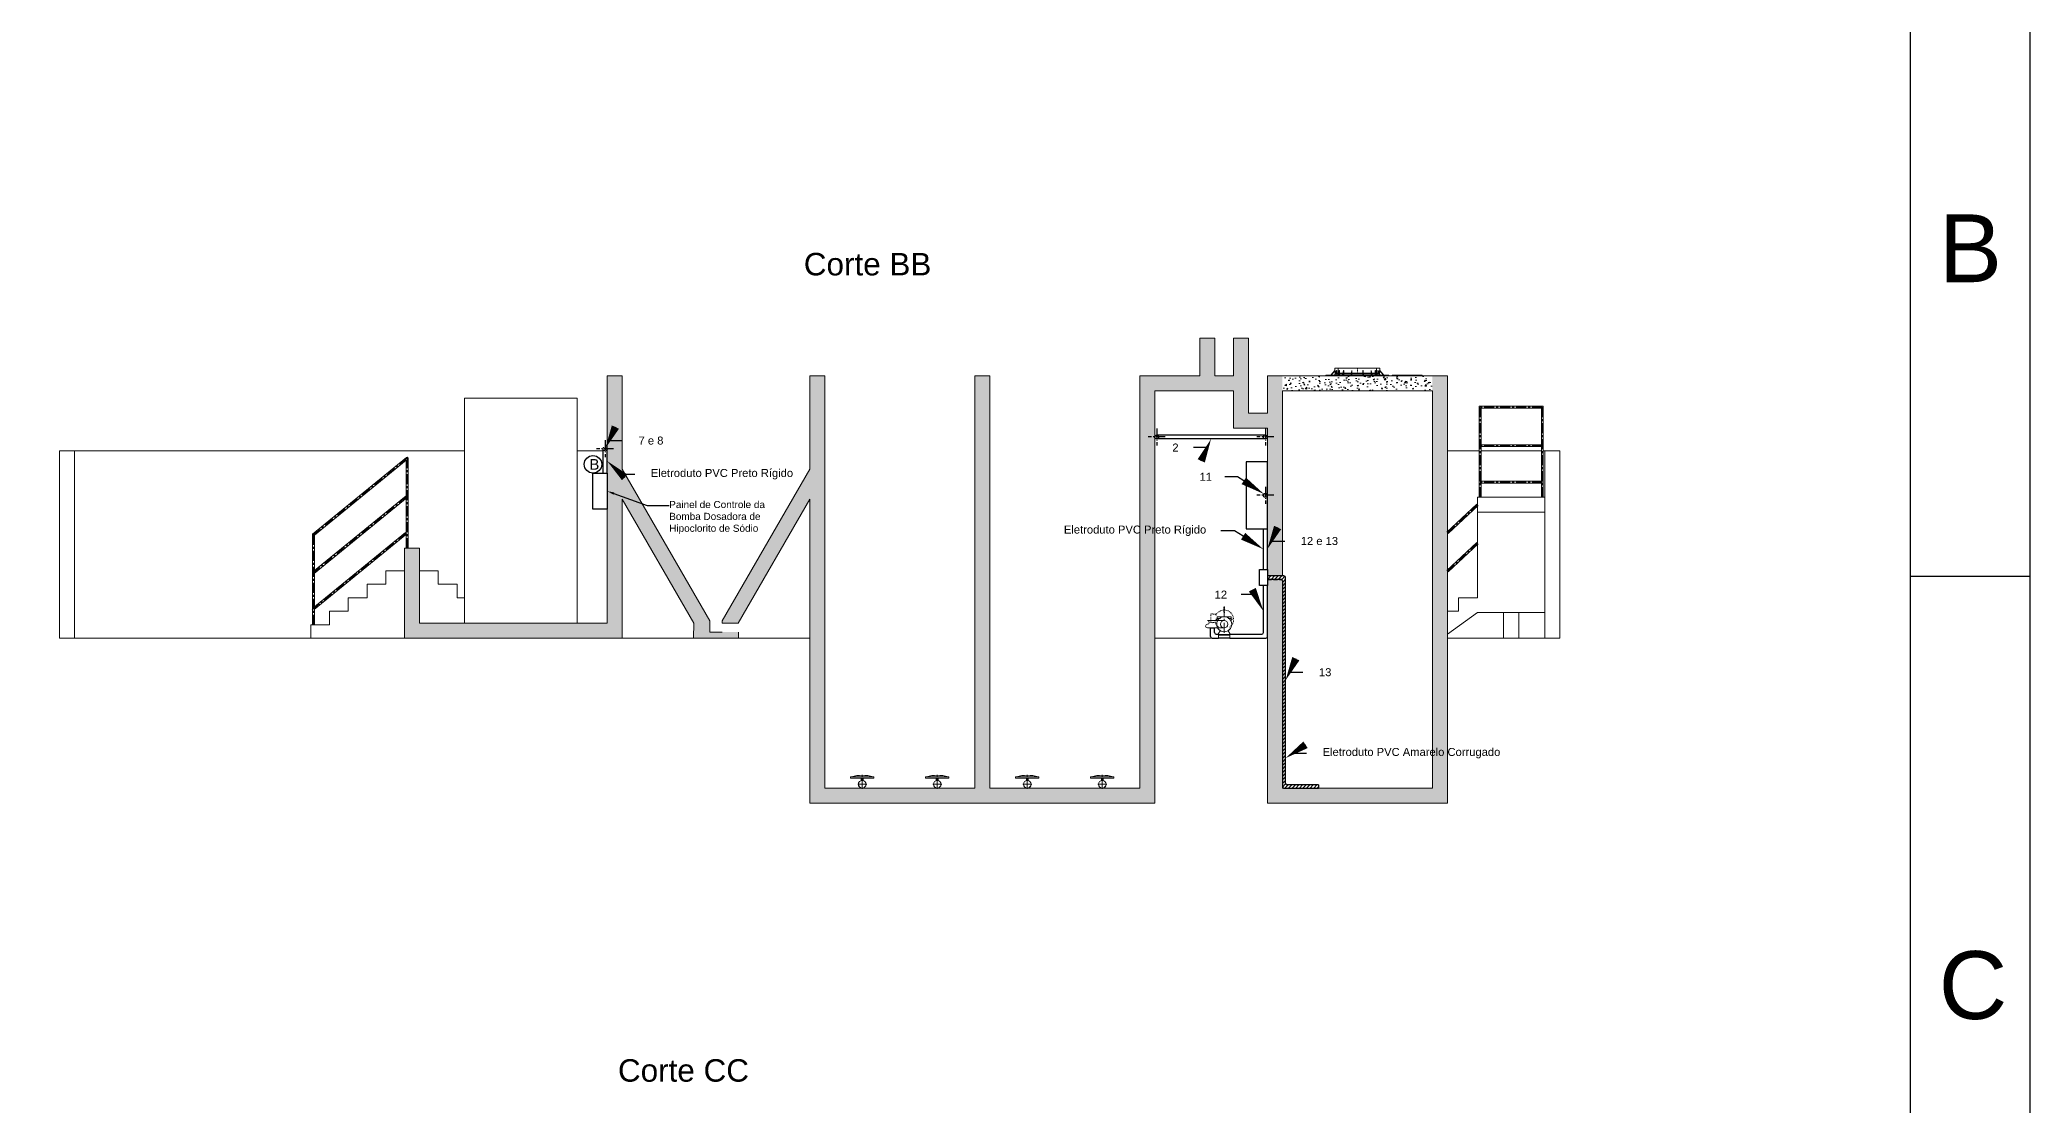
# Model space of a CAD drawing. Header units: millimetres. Extents: x 100 to 940, y 100 to 694.
# Drawn here: x 496.3 to 745, y 419.9 to 553.1 of the extents above; entities that cross this region are included whole.
import ezdxf
from ezdxf import colors
from ezdxf.entities.mleader import LeaderData, LeaderLine
from ezdxf.math import Vec2, Vec3

# ---------------------------------------------------------------- set-up
doc = ezdxf.new("R2010")
doc.units = ezdxf.units.MM
for name, pattern in [('AM_DIN_G_W050x2', [6.875, 4.75, -0.875, 0.375, -0.875]), ('CENTER', [2, 1.25, -0.25, 0.25, -0.25]), ('DASHED', [0.75, 0.5, -0.25]), ('HIDDEN2', [4.7625, 3.175, -1.5875]), ('SGC_DASHDOT', [1, 0.5, -0.25, 0, -0.25])]:
    doc.linetypes.add(name, pattern=pattern)
for name, color, linetype, lineweight in [('Alvenaria', 8, 'Continuous', 9), ('AM_9', 253, 'Continuous', 13), ('Aço 1020', 6, 'Continuous', 9), ('Centro', 1, 'CENTER', 5), ('contorno', 1, 'Continuous', 9), ('COTAS', 5, 'Continuous', 5), ('M-EQUIPAMENTOS', 1, 'Continuous', 9), ('PAREDE', 7, 'Continuous', 9), ('SGC-Conexoes (Desenho Unifilar)', 6, 'Continuous', 5), ('SGC-Conexoes (Linhas Externas)', 6, 'Continuous', 9), ('SGC-EIXOS', 9, 'SGC_DASHDOT', 9), ('SGC-Tubos (Desenho Bifilar)', 6, 'Continuous', 9)]:
    doc.layers.add(name, color=color, linetype=linetype, lineweight=lineweight)
doc.styles.add('Notes', font='arial.ttf', dxfattribs={"height": 3})
doc.styles.get("Standard").update_dxf_attribs({"font": 'arial.ttf'})
pattern_1 = [(50, (2213.8109, 583.3335), (1.6810786, -0.1470753), [0.1757812, -1.9335938]), (355, (2213.8109, 583.3335), (-0.3251984, 1.7629503), [0.140625, -1.546875]), (100.45144, (2213.951, 583.3212), (1.3558801, 1.615875), [0.149391, -1.6433018]), (46.1842, (2213.811, 583.8022), (2.5013469, -0.3879358), [0.263672, -2.9003906]), (96.63564, (2214.0193, 583.77), (2.190614, 2.2830905), [0.2240867, -2.464954]), (351.18416, (2213.811, 583.8022), (2.190614, 2.2830905), [0.2109375, -2.3203125]), (21, (2214.0453, 583.685), (1.3990009, -0.943638), [0.1757812, -1.9335938]), (326, (2214.0453, 583.685), (0.5702703, 1.6995704), [0.140625, -1.546875]), (71.45144, (2214.1619, 583.6064), (1.9692712, 0.7559324), [0.149391, -1.6433018]), (37.5, (2213.8109, 583.33346), (0.02849966, 0.78021997), [0, -1.528125, 0, -1.5703125, 0, -1.5527344]), (7.5, (2213.8109, 583.3335), (0.61656923, 0.92440245), [0, -0.8953125, 0, -1.49296875, 0, -0.59179687]), (327.5, (2213.28824, 583.33346), (1.25114633, -0.05286298), [0, -0.5859375, 0, -1.828125, 0, -2.42578125]), (317.5, (2213.0539, 583.3335), (1.3668426, 0.23462105), [0, -0.76171875, 0, -1.2140625, 0, -1.72265625])]

# ---------------------------------------------------------------- blocks, each defined once
blk = doc.blocks.new('chassi lateral')
at = {"layer": 'Centro'}
for p, q in [((-2164, 7544), (-2164, 7532)), ((-2158, 7589), (-2158, 7575)), ((-2058, 7589), (-2058, 7575)), ((-2052, 7544), (-2052, 7532))]:
    blk.add_line(p, q, dxfattribs=at)
at = {"layer": 'contorno'}
for p, q in [((-2184, 7586), (-2031, 7586)), ((-2184, 7535), (-2184, 7586)), ((-2184, 7573), (-2031, 7573)), ((-2184, 7541), (-2031, 7541)), ((-2184, 7535), (-2031, 7535)), ((-2168, 7578), (-2047, 7578)), ((-2031, 7535), (-2031, 7586))]:
    blk.add_line(p, q, dxfattribs=at)
for centre, start, end in [((-2168, 7572), 90, 167.6822), ((-2047, 7572), 12.3178, 90)]:
    blk.add_arc(centre, 6, start, end, dxfattribs=at)
blk = doc.blocks.new('M12 x 25')
at = {"layer": 'Centro'}
blk.add_line((-2058, 7582), (-2058, 7572), dxfattribs=at)
at = {"layer": 'contorno'}
for p, q in [((-2064, 7578), (-2064, 7576)), ((-2062, 7575), (-2064, 7576)), ((-2064, 7576), (-2052, 7576)), ((-2062, 7578), (-2062, 7575)), ((-2062, 7575), (-2053, 7575)), ((-2053, 7578), (-2053, 7575)), ((-2052, 7576), (-2053, 7575)), ((-2052, 7578), (-2052, 7576))]:
    blk.add_line(p, q, dxfattribs=at)
blk = doc.blocks.new('redutor lateral carc. 112')
at = {"layer": 'AM_9', "linetype": 'HIDDEN2', "ltscale": 3}
for p, q in [((-1418, 9177), (-1437, 9177)), ((-1437, 9171), (-1418, 9171)), ((-1331, 9283), (-1331, 9264)), ((-1325, 9264), (-1325, 9283)), ((-1219, 9177), (-1237, 9177)), ((-1237, 9171), (-1219, 9171))]:
    blk.add_line(p, q, dxfattribs=at)
for centre, radius, start, end in [((-1328, 9174), 125, 304.7659, 152.8264), ((-1328, 9174), 125, 194.5207, 235.2341), ((-1437, 9180), 3, 180, 270), ((-1437, 9168), 3, 90, 180), ((-1334, 9283), 3, 0, 90), ((-1322, 9283), 3, 90, 180), ((-1219, 9180), 3, 270, 0), ((-1219, 9168), 3, 0, 90)]:
    blk.add_arc(centre, radius, start, end, dxfattribs=at)
blk = doc.blocks.new('112MFFSEM-PEE1-1')
at = {"layer": 'AM_9', "linetype": 'HIDDEN2', "ltscale": 3}
for p, q in [((-180, -38), (-180, 70)), ((-157, 75), (-177, 74)), ((-155, 72), (-157, 75)), ((-117, 72), (-155, 72)), ((-112, 67), (-112, 56)), ((-112, 60), (-110, 60)), ((-5, 163), (-6, 125)), ((5, 163), (6, 125)), ((-157, -42), (-177, -41)), ((-155, -40), (-157, -42)), ((-118, -40), (-155, -40))]:
    blk.add_line(p, q, dxfattribs=at)
blk.add_arc((0, 163), 5, 1.5482, 178.4518, dxfattribs=at)
for centre, major_axis, start_param, end_param in [((-177, 70), (-3.42, 0), -1.521479, 0), ((-117, 67), (-5.7, 0), 3.141593, 4.712389), ((-177, -38), (3.42, 0), 3.141593, 4.663072)]:
    blk.add_ellipse(centre, major_axis=major_axis, ratio=0.99585, start_param=start_param, end_param=end_param, dxfattribs=at)
blk = doc.blocks.new('CARCAÇA DE ENTRADA L')
at = {"layer": 'contorno'}
for p, q in [((-1975, 8864), (-1785, 8864)), ((-1975, 8845), (-1975, 8864)), ((-1934, 8842), (-1972, 8842)), ((-1788, 8842), (-1825, 8842)), ((-1785, 8864), (-1785, 8845))]:
    blk.add_line(p, q, dxfattribs=at)
for centre, start, end in [((-1972, 8845), 180, 270), ((-1788, 8845), 270, 0)]:
    blk.add_arc(centre, 3, start, end, dxfattribs=at)
blk = doc.blocks.new('BB-2-LC01-N0-D0-S0', base_point=(-106625, -46704))
at = {"layer": 'SGC-Conexoes (Linhas Externas)'}
for p, q in [((-107045, -46798), (-106205, -46798)), ((-107045, -46804), (-107045, -46798)), ((-107045, -46804), (-106205, -46804)), ((-106979, -46798), (-106926, -46735)), ((-106975, -46798), (-106921, -46735)), ((-106930, -46798), (-106904, -46735)), ((-106926, -46735), (-106921, -46735)), ((-106925, -46704), (-106325, -46704)), ((-106925, -46704), (-106925, -46735)), ((-106925, -46798), (-106900, -46735)), ((-106921, -46795), (-106921, -46735)), ((-106330, -46771), (-106920, -46771)), ((-106920, -46771), (-106920, -46779)), ((-106920, -46779), (-106330, -46779)), ((-106904, -46735), (-106900, -46735)), ((-106900, -46798), (-106900, -46735)), ((-106884, -46798), (-106869, -46735)), ((-106882, -46704), (-106369, -46704)), ((-106882, -46704), (-106882, -46771)), ((-106879, -46798), (-106865, -46735)), ((-106869, -46735), (-106865, -46735)), ((-106865, -46798), (-106865, -46735)), ((-106822, -46798), (-106812, -46735)), ((-106817, -46798), (-106807, -46735)), ((-106812, -46735), (-106807, -46735)), ((-106807, -46798), (-106807, -46735)), ((-106787, -46771), (-106787, -46779)), ((-106764, -46771), (-106764, -46779)), ((-106708, -46798), (-106701, -46735)), ((-106703, -46798), (-106697, -46735)), ((-106701, -46735), (-106697, -46735)), ((-106697, -46798), (-106697, -46735)), ((-106547, -46798), (-106554, -46735)), ((-106549, -46735), (-106554, -46735)), ((-106554, -46798), (-106554, -46735)), ((-106543, -46798), (-106549, -46735)), ((-106487, -46771), (-106487, -46779)), ((-106464, -46771), (-106464, -46779)), ((-106439, -46735), (-106443, -46735)), ((-106433, -46798), (-106443, -46735)), ((-106443, -46798), (-106443, -46735)), ((-106429, -46798), (-106439, -46735)), ((-106382, -46735), (-106386, -46735)), ((-106371, -46798), (-106386, -46735)), ((-106386, -46798), (-106386, -46735)), ((-106367, -46798), (-106382, -46735)), ((-106369, -46704), (-106369, -46771)), ((-106325, -46798), (-106351, -46735)), ((-106347, -46735), (-106351, -46735)), ((-106351, -46798), (-106351, -46735)), ((-106321, -46798), (-106347, -46735)), ((-106330, -46771), (-106330, -46779)), ((-106276, -46798), (-106329, -46735)), ((-106325, -46735), (-106329, -46735)), ((-106329, -46795), (-106329, -46735)), ((-106325, -46704), (-106325, -46735)), ((-106271, -46798), (-106325, -46735)), ((-106205, -46804), (-106205, -46798)), ((-106205, -46804), (-106205, -46798))]:
    blk.add_line(p, q, dxfattribs=at)
at = {"layer": 'SGC-EIXOS'}
blk.add_line((-106625, -46704), (-106625, -46804), dxfattribs=at)

msp = doc.modelspace()

# ---------------------------------------------------------------- hatches: boundary and pattern name
h = msp.add_hatch()
h.set_pattern_fill('ANSI31', color=2, scale=0.1)
h.set_pattern_definition([(45, (289.50164, 120.9532), (-0.2245064, 0.2245064), [])])
h.paths.add_polyline_path([(651.949, 485.87, 0.4142136), (651.749, 486.07), (649.674, 486.07), (649.674, 485.67), (651.349, 485.67, -0.4142136), (651.549, 485.47), (651.549, 459.731, 0.4142136), (651.749, 459.531), (656.062, 459.531), (656.062, 459.931), (652.149, 459.931, -0.4142136), (651.949, 460.131)])
at = {"layer": 'Alvenaria'}
h = msp.add_hatch(dxfattribs=at)
h.set_pattern_fill('AR-CONC', color=256, scale=0.234375)
h.set_pattern_definition(pattern_1)
h.paths.add_polyline_path([(649.674, 486.12), (651.549, 486.12), (651.549, 511.093), (649.674, 511.093), (649.674, 506.406), (647.33, 506.406), (647.33, 515.781), (645.455, 515.781), (645.455, 511.093), (643.111, 511.093), (643.111, 515.781), (641.236, 515.781), (641.236, 511.093), (633.736, 511.093), (633.736, 459.531), (614.986, 459.531), (614.986, 511.093), (613.111, 511.093), (613.111, 459.531), (594.361, 459.531), (594.361, 511.093), (592.486, 511.093), (592.486, 499.418), (581.541, 480.46), (581.541, 480.15), (583.527, 480.15), (592.486, 495.668), (592.486, 457.656), (635.611, 457.656), (635.611, 509.218), (645.455, 509.218), (645.455, 504.531), (649.674, 504.531)])
h.paths.add_polyline_path([(651.549, 485.62), (649.674, 485.62), (649.674, 457.656), (672.174, 457.656), (672.174, 511.093), (670.299, 511.093), (670.299, 459.531), (651.549, 459.531)])
h = msp.add_hatch(dxfattribs=at)
h.set_pattern_fill('AR-CONC', color=256, scale=0.234375)
h.set_pattern_definition(pattern_1)
h.paths.add_polyline_path([(543.736, 489.531), (541.861, 489.531), (541.861, 478.281), (569.049, 478.281), (569.049, 495.668), (578.008, 480.15), (577.952, 478.281), (583.582, 478.281), (583.582, 479.044), (582.427, 479.044), (581.541, 479.044), (579.994, 479.044), (579.994, 480.46), (569.049, 499.418), (569.049, 511.093), (567.174, 511.093), (567.174, 480.156), (543.736, 480.156)])
h = msp.add_hatch(dxfattribs=at)
h.set_pattern_fill('AR-CONC', color=256, scale=0.009375)
h.set_pattern_definition([(50, (-889.693, -1705.818), (1.7079813, -0.1494289), [0.1785937, -1.9645313]), (355, (-889.693, -1705.818), (-0.3304071, 1.7911579), [0.142875, -1.5716305]), (100.451445, (-889.5506, -1705.8304), (1.3775742, 1.6417289), [0.1517813, -1.669596]), (46.1842, (-889.693, -1705.3417), (2.541366, -0.3941468), [0.2678906, -2.9467969]), (96.63556, (-889.4812, -1705.3746), (2.2256638, 2.31962), [0.227672, -2.5043963]), (351.18415, (-889.693, -1705.3417), (2.2256638, 2.31962), [0.2143122, -2.357435]), (21, (-889.4548, -1705.4608), (1.4213849, -0.9587362), [0.1785937, -1.9645313]), (326, (-889.4548, -1705.4608), (0.579394, 1.7267622), [0.142875, -1.571625]), (71.451445, (-889.3364, -1705.5407), (2.0007789, 0.768026), [0.1517813, -1.6695932]), (37.5, (-889.69295, -1705.81796), (0.02895566, 0.79270349), [0, -1.552575, 0, -1.5954375, 0, -1.57757813]), (7.5, (-889.69295, -1705.818), (0.62643434, 0.9391929), [0, -0.9096375, 0, -1.51685625, 0, -0.60126563]), (327.5, (-890.22397, -1705.81796), (1.27116183, -0.05370697), [0, -0.5953125, 0, -1.857375, 0, -2.46459375]), (317.5, (-890.4621, -1705.818), (1.38871108, 0.23837335), [0, -0.77390625, 0, -1.2334875, 0, -1.75021875])])
h.paths.add_polyline_path([(670.299, 511.093), (651.549, 511.093), (651.549, 509.218), (670.299, 509.218)])

# ---------------------------------------------------------------- linework, layer by layer
for p, q in [((745, 115), (745, 679)), ((745, 486), (730, 486))]:
    msp.add_line(p, q)
at = {"color": 2, "linetype": 'AM_DIN_G_W050x2', "ltscale": 0.25}
for p, q in [((566.924, 503.031), (566.924, 500.905)), ((636.925, 503.441), (634.798, 503.441)), ((635.861, 504.505), (635.861, 502.378)), ((650.487, 503.441), (648.36, 503.441)), ((649.424, 504.505), (649.424, 502.378)), ((567.987, 501.969), (565.86, 501.969)), ((650.487, 496.145), (648.36, 496.145)), ((649.424, 497.208), (649.424, 495.082))]:
    msp.add_line(p, q, dxfattribs=at)
at = {"color": 2}
for p, q in [((635.861, 503.691), (649.424, 503.691)), ((649.424, 503.191), (635.861, 503.191)), ((566.672, 498.932), (566.672, 501.938)), ((567.172, 498.932), (567.172, 501.938)), ((649.174, 486.87), (649.174, 491.952)), ((649.674, 486.87), (649.674, 491.952)), ((649.674, 486.07), (649.674, 485.67)), ((651.749, 486.07), (649.674, 486.07)), ((649.674, 485.67), (651.349, 485.67)), ((651.549, 485.47), (651.549, 459.731)), ((651.949, 460.131), (651.949, 485.87)), ((649.174, 478.981), (649.174, 484.87)), ((649.674, 478.481), (649.674, 484.87)), ((642.585, 478.481), (642.585, 479.563)), ((642.585, 479.563), (643.085, 479.563)), ((642.785, 478.281), (643.569, 478.281)), ((643.085, 478.981), (643.085, 479.563)), ((643.285, 478.781), (643.58, 478.781)), ((644.986, 478.781), (648.974, 478.781)), ((644.997, 478.281), (649.474, 478.281)), ((651.749, 459.531), (656.062, 459.531)), ((656.062, 459.931), (652.149, 459.931)), ((656.062, 459.931), (656.062, 459.531))]:
    msp.add_line(p, q, dxfattribs=at)
at = {"color": 2, "linetype": 'DASHED'}
for p, q in [((649.674, 486.12), (651.549, 486.12)), ((649.674, 485.62), (651.481, 485.62))]:
    msp.add_line(p, q, dxfattribs=at)
msp.add_lwpolyline([(165, 664), (730, 664), (730, 130), (165, 130)], close=True)
at = {"color": 2}
for points in [[(649.674, 500.338), (647.031, 500.338), (647.031, 491.952), (649.674, 491.952)], [(567.174, 494.403), (565.401, 494.403), (565.401, 498.932), (567.174, 498.932)], [(648.674, 486.87), (649.674, 486.87), (649.674, 484.87), (648.674, 484.87)]]:
    msp.add_lwpolyline(points, close=True, dxfattribs=at)
for centre, radius in [((635.861, 503.441), 0.25), ((649.424, 503.441), 0.25), ((565.401, 500.027), 1.095), ((649.424, 496.145), 0.25)]:
    msp.add_circle(centre, radius, dxfattribs=at)
at = {"color": 2, "linetype": 'DASHED', "ltscale": 0.25}
msp.add_circle((566.924, 501.968), 0.25, dxfattribs=at)
at = {"color": 2}
for centre, start, end in [((651.349, 485.47), 0, 90), ((651.749, 485.87), 0, 90), ((642.785, 478.481), 180, 270), ((643.285, 478.981), 180, 270), ((648.974, 478.981), 270, 0), ((649.474, 478.481), 270, 0), ((651.749, 459.731), 180, 270), ((652.149, 460.131), 180, 270)]:
    msp.add_arc(centre, 0.2, start, end, dxfattribs=at)
at = {"layer": 'Aço 1020'}
msp.add_lwpolyline([(665.257, 511.149), (669.007, 511.149), (669.007, 511.093), (665.257, 511.093)], close=True, dxfattribs=at)
at = {"layer": 'Centro'}
for p, q in [((676.26, 495.906), (676.26, 507.156)), ((684.033, 507.156), (676.26, 507.156)), ((684.033, 495.906), (684.033, 507.156)), ((542.189, 500.781), (530.471, 491.218)), ((542.189, 489.531), (542.189, 500.781)), ((684.033, 502.346), (676.26, 502.346)), ((684.033, 497.781), (676.26, 497.781)), ((542.119, 495.976), (530.401, 486.414)), ((672.174, 491.468), (675.924, 494.963)), ((675.932, 495.906), (676.26, 495.906)), ((676.588, 495.906), (676.26, 495.906)), ((683.705, 495.906), (684.033, 495.906)), ((684.361, 495.906), (684.033, 495.906)), ((542.053, 491.407), (530.334, 481.844)), ((530.471, 479.968), (530.471, 491.218)), ((672.174, 486.601), (675.924, 490.154)), ((541.861, 489.531), (542.189, 489.531)), ((542.517, 489.531), (542.189, 489.531)), ((530.471, 479.968), (530.471, 486.409)), ((530.471, 479.968), (530.471, 481.843)), ((644.283, 482.219), (644.283, 478.718)), ((530.142, 479.968), (530.471, 479.968)), ((530.799, 479.968), (530.471, 479.968)), ((599.049, 459.451), (599.049, 461.326)), ((608.424, 459.451), (608.424, 461.326)), ((619.674, 459.451), (619.674, 461.326)), ((629.049, 459.451), (629.049, 461.326)), ((598.486, 460.013), (599.611, 460.013)), ((607.861, 460.013), (608.986, 460.013)), ((619.111, 460.013), (620.236, 460.013)), ((628.486, 460.013), (629.611, 460.013))]:
    msp.add_line(p, q, dxfattribs=at)
at = {"layer": 'contorno'}
for p, q in [((643.58, 478.757), (643.58, 478.851)), ((644.986, 478.757), (643.58, 478.757)), ((643.582, 478.86), (643.781, 479.204)), ((644.984, 478.86), (644.785, 479.204)), ((644.986, 478.851), (644.986, 478.757))]:
    msp.add_line(p, q, dxfattribs=at)
for centre, radius, start, end in [((643.599, 478.851), 0.0187, 150, 180), ((643.716, 479.241), 0.075, 330, 54.02605), ((644.85, 479.241), 0.075, 125.97395, 210), ((644.967, 478.851), 0.0187, 0, 30)]:
    msp.add_arc(centre, radius, start, end, dxfattribs=at)
at = {"layer": 'M-EQUIPAMENTOS'}
for p, q in [((563.424, 508.281), (549.361, 508.281)), ((549.361, 508.281), (549.361, 480.156)), ((563.424, 508.281), (563.424, 480.156))]:
    msp.add_line(p, q, dxfattribs=at)
at = {"layer": 'PAREDE'}
for p, q in [((643.111, 515.781), (641.236, 515.781)), ((641.236, 515.781), (641.236, 511.093)), ((643.111, 515.781), (643.111, 511.093)), ((647.33, 515.781), (645.455, 515.781)), ((645.455, 515.781), (645.455, 511.093)), ((647.33, 515.781), (647.33, 506.406)), ((567.174, 480.156), (567.174, 511.093)), ((567.174, 511.093), (569.049, 511.093)), ((569.049, 499.418), (569.049, 511.093)), ((592.486, 499.418), (592.486, 511.093)), ((592.486, 511.093), (592.486, 501.718)), ((592.486, 511.093), (594.361, 511.093)), ((594.361, 459.531), (594.361, 511.093)), ((613.111, 459.531), (613.111, 511.093)), ((613.111, 511.093), (614.986, 511.093)), ((614.986, 459.531), (614.986, 511.093)), ((633.736, 459.531), (633.736, 511.093)), ((633.736, 511.093), (641.236, 511.093)), ((643.111, 511.093), (645.455, 511.093)), ((647.33, 506.406), (647.33, 511.093)), ((649.674, 511.093), (649.674, 506.406)), ((649.674, 511.093), (651.549, 511.093)), ((651.549, 511.093), (670.299, 511.093)), ((670.299, 511.093), (672.174, 511.093)), ((672.174, 457.656), (672.174, 511.093)), ((635.611, 457.656), (635.611, 509.218)), ((635.611, 509.218), (645.455, 509.218)), ((645.455, 504.531), (645.455, 509.218)), ((649.674, 509.218), (649.674, 506.406)), ((651.549, 509.218), (670.299, 509.218)), ((651.549, 486.07), (651.549, 509.218)), ((670.299, 459.531), (670.299, 509.218)), ((647.33, 506.406), (649.674, 506.406)), ((649.674, 504.531), (645.455, 504.531)), ((649.674, 504.531), (649.674, 457.656)), ((498.736, 501.718), (498.736, 478.281)), ((500.611, 501.718), (498.736, 501.718)), ((500.611, 501.718), (500.611, 478.281)), ((500.611, 478.281), (500.611, 501.718)), ((500.611, 501.718), (549.361, 501.718)), ((563.424, 501.718), (566.672, 501.718)), ((676.143, 501.718), (672.174, 501.718)), ((683.916, 501.718), (676.377, 501.718)), ((684.361, 501.718), (684.15, 501.718)), ((684.361, 501.718), (684.361, 478.281)), ((686.236, 501.718), (684.361, 501.718)), ((686.236, 501.718), (686.236, 478.281)), ((686.236, 478.281), (686.236, 501.718)), ((579.994, 480.46), (569.049, 499.418)), ((581.541, 480.46), (592.486, 499.418)), ((569.049, 478.281), (569.049, 495.668)), ((578.008, 480.15), (569.049, 495.668)), ((583.527, 480.15), (592.486, 495.668)), ((592.486, 457.656), (592.486, 495.668)), ((684.361, 495.906), (675.924, 495.906)), ((675.924, 495.906), (675.924, 494.031)), ((675.924, 494.031), (684.361, 494.031)), ((675.924, 494.031), (675.924, 483.343)), ((543.736, 489.531), (541.861, 489.531)), ((541.861, 489.531), (541.861, 478.281)), ((543.736, 480.156), (543.736, 489.531)), ((539.517, 485.031), (537.174, 485.031)), ((537.174, 485.031), (537.174, 483.343)), ((541.861, 486.718), (539.517, 486.718)), ((539.517, 486.718), (539.517, 485.031)), ((543.736, 486.718), (546.08, 486.718)), ((546.08, 486.718), (546.08, 485.031)), ((546.08, 485.031), (548.424, 485.031)), ((548.424, 485.031), (548.424, 483.343)), ((651.549, 459.531), (651.549, 485.47)), ((537.174, 483.343), (534.83, 483.343)), ((534.83, 483.343), (534.83, 481.656)), ((548.424, 483.343), (549.361, 483.343)), ((673.58, 481.656), (673.58, 483.343)), ((673.58, 483.343), (675.924, 483.343)), ((534.83, 481.656), (532.486, 481.656)), ((532.486, 481.656), (532.486, 479.968)), ((567.174, 480.156), (543.736, 480.156)), ((578.008, 480.15), (577.953, 478.292)), ((579.994, 479.044), (579.994, 480.46)), ((581.541, 480.46), (581.541, 480.15)), ((583.527, 480.15), (581.541, 480.15)), ((672.174, 481.656), (673.58, 481.656)), ((672.174, 478.781), (675.924, 481.481)), ((675.924, 481.481), (684.361, 481.481)), ((679.205, 481.481), (679.205, 478.281)), ((681.08, 481.481), (681.08, 478.281)), ((592.486, 478.281), (498.736, 478.281)), ((532.486, 479.968), (530.142, 479.968)), ((530.142, 479.968), (530.142, 478.281)), ((581.541, 479.044), (579.994, 479.044)), ((583.582, 479.044), (583.582, 478.292)), ((649.674, 478.281), (635.611, 478.281)), ((670.299, 478.281), (670.299, 459.531)), ((672.174, 478.281), (686.236, 478.281)), ((672.174, 478.281), (672.174, 478.281)), ((597.596, 460.763), (597.596, 460.951)), ((597.596, 460.951), (597.689, 460.951)), ((597.596, 460.763), (600.502, 460.763)), ((600.408, 460.951), (597.689, 460.951)), ((599.164, 460.763), (598.933, 460.763)), ((598.933, 460.763), (598.933, 460.482)), ((599.164, 460.482), (599.164, 460.763)), ((600.502, 460.951), (600.408, 460.951)), ((600.502, 460.763), (600.502, 460.951)), ((606.971, 460.763), (606.971, 460.951)), ((606.971, 460.951), (607.064, 460.951)), ((606.971, 460.763), (609.877, 460.763)), ((609.783, 460.951), (607.064, 460.951)), ((608.539, 460.763), (608.308, 460.763)), ((608.308, 460.763), (608.308, 460.482)), ((608.539, 460.482), (608.539, 460.763)), ((609.877, 460.951), (609.783, 460.951)), ((609.877, 460.763), (609.877, 460.951)), ((618.221, 460.763), (618.221, 460.951)), ((618.221, 460.951), (618.314, 460.951)), ((618.221, 460.763), (621.127, 460.763)), ((621.033, 460.951), (618.314, 460.951)), ((619.789, 460.763), (619.558, 460.763)), ((619.558, 460.763), (619.558, 460.482)), ((619.789, 460.482), (619.789, 460.763)), ((621.127, 460.951), (621.033, 460.951)), ((621.127, 460.763), (621.127, 460.951)), ((627.596, 460.763), (627.596, 460.951)), ((627.596, 460.951), (627.689, 460.951)), ((627.596, 460.763), (630.502, 460.763)), ((630.408, 460.951), (627.689, 460.951)), ((629.164, 460.763), (628.933, 460.763)), ((628.933, 460.763), (628.933, 460.482)), ((629.164, 460.482), (629.164, 460.763)), ((630.502, 460.951), (630.408, 460.951)), ((630.502, 460.763), (630.502, 460.951)), ((592.486, 457.656), (635.611, 457.656)), ((613.111, 459.531), (594.361, 459.531)), ((633.736, 459.531), (614.986, 459.531)), ((672.174, 457.656), (649.674, 457.656)), ((670.299, 459.531), (651.549, 459.531))]:
    msp.add_line(p, q, dxfattribs=at)
for centre, radius in [((599.049, 460.013), 0.483), ((599.049, 460.013), 0.469), ((608.424, 460.013), 0.483), ((608.424, 460.013), 0.469), ((619.674, 460.013), 0.483), ((619.674, 460.013), 0.469), ((629.049, 460.013), 0.483), ((629.049, 460.013), 0.469)]:
    msp.add_circle(centre, radius, dxfattribs=at)
for centre, radius, start, end in [((642.187, 480.252), 0.23, 270, 90), ((642.187, 479.793), 0.23, 90, 270), ((599.049, 456.072), 5.065, 74.43161, 105.56839), ((608.424, 456.072), 5.065, 74.43161, 105.56839), ((619.674, 456.072), 5.065, 74.43161, 105.56839), ((629.049, 456.072), 5.065, 74.43161, 105.56839)]:
    msp.add_arc(centre, radius, start, end, dxfattribs=at)
at = {"layer": 'SGC-Conexoes (Desenho Unifilar)'}
for p, q in [((676.143, 495.906), (676.143, 507.273)), ((676.143, 507.273), (684.15, 507.273)), ((676.377, 495.906), (676.377, 507.038)), ((676.377, 507.038), (683.916, 507.038)), ((683.916, 507.038), (683.916, 495.906)), ((684.15, 507.273), (684.15, 495.906)), ((676.26, 502.463), (684.033, 502.463)), ((530.353, 491.274), (542.115, 500.871)), ((530.588, 491.163), (542.072, 500.534)), ((542.072, 500.534), (542.072, 489.531)), ((542.307, 500.781), (542.307, 489.531)), ((676.26, 502.229), (684.033, 502.229)), ((676.26, 497.898), (684.033, 497.898)), ((676.26, 497.663), (684.033, 497.663)), ((542.045, 496.067), (530.396, 486.562)), ((542.193, 495.886), (530.545, 486.38)), ((672.094, 491.554), (675.844, 495.054)), ((672.254, 491.382), (676.004, 494.882)), ((530.353, 479.968), (530.353, 491.274)), ((541.979, 491.497), (530.396, 482.046)), ((542.127, 491.316), (530.545, 481.865)), ((530.588, 479.968), (530.588, 491.163)), ((672.091, 486.742), (675.841, 490.242)), ((672.251, 486.571), (676.001, 490.071))]:
    msp.add_line(p, q, dxfattribs=at)
msp.add_arc((542.189, 500.781), 0.117, 0, 129.21445, dxfattribs=at)
at = {"layer": 'SGC-Tubos (Desenho Bifilar)'}
for p, q in [((642.187, 480.482), (644.283, 480.482)), ((642.187, 479.563), (644.283, 479.563))]:
    msp.add_line(p, q, dxfattribs=at)
for radius in [0.938, 0.459]:
    msp.add_circle((644.283, 480.023), radius, dxfattribs=at)

# ---------------------------------------------------------------- block references
at = {"layer": 'contorno', "yscale": 0.009375000000000001, "zscale": 0.009375000000000001}
for name, p, xscale in [('112MFFSEM-PEE1-1', (644.283, 480.613), 0.009375000000000001), ('redutor lateral carc. 112', (656.732, 394.611), 0.009375000000000001), ('CARCAÇA DE ENTRADA L', (661.905, 397.859), 0.009375000000000001), ('chassi lateral', (664.041, 407.639), 0.009375000000000001), ('M12 x 25', (624.525, 407.639), -0.009375000000000001), ('M12 x 25', (664.041, 407.639), 0.009375000000000001)]:
    msp.add_blockref(name, p, dxfattribs=dict(at, xscale=xscale))
at = {"layer": 'SGC-Conexoes (Linhas Externas)', "xscale": 0.009375000000000001, "yscale": 0.009375000000000001, "zscale": 0.009375000000000001}
msp.add_blockref('BB-2-LC01-N0-D0-S0', (660.924, 512.031), dxfattribs=at)

# ---------------------------------------------------------------- texts
at = {"style": 'Notes'}
for s, p in [('B', (733.571, 522.795)), ('C', (733.571, 430.658))]:
    msp.add_text(s, height=8.485, dxfattribs=at).set_placement(p)
at = {"layer": 'COTAS', "char_height": 2.8125, "attachment_point": 1}
for s, insert in [('Corte BB', (591.75, 526.459)), ('Corte CC', (568.527, 425.631))]:
    msp.add_mtext_dynamic_manual_height_columns(s, width=4099.92409, gutter_width=0.75, heights=[0], dxfattribs=dict(at, insert=insert))
at = {"layer": 'COTAS', "color": 2, "insert": (564.959, 500.679), "char_height": 1.336, "attachment_point": 1}
msp.add_mtext_dynamic_manual_height_columns('B', width=1385.51337, gutter_width=0.75, heights=[0], dxfattribs=at)

# ---------------------------------------------------------------- leaders
at = {"color": 2}
ml = msp.add_multileader_mtext('Standard', dxfattribs=at)
ml.set_content('7 e 8', color=2, style='Notes')
ml.set_leader_properties()
ml.build(insert=Vec2(0, 0))
ml.multileader.update_dxf_attribs({"dogleg_length": 7, "arrow_head_size": 3})
ctx = ml.context
ctx.base_point, ctx.char_height, ctx.arrow_head_size, ctx.plane_origin = Vec3(569.1, 502.984), 1, 3, Vec3(566.924, 504.055)
notes = []
notes.append((ctx, [(0, (1, 1, 0), (567.405, 502.984), (1, 0), 1.696, [(0, [(566.924, 501.969)], 0, [])])]))
ctx.mtext.insert, ctx.mtext.flow_direction = Vec3(571.1, 503.493), 5
ml = msp.add_multileader_mtext('Standard', dxfattribs=at)
ml.set_content('2', color=2, style='Notes')
ml.set_leader_properties()
ml.build(insert=Vec2(0, 0))
ml.multileader.update_dxf_attribs({"dogleg_length": 7, "arrow_head_size": 3})
ctx = ml.context
ctx.base_point, ctx.char_height, ctx.arrow_head_size, ctx.plane_origin = Vec3(635.803, 502.121), 1, 3, Vec3(642.642, 503.191)
notes.append((ctx, [(0, (1, 1, 0), (642.161, 502.121), (-1, 0), 1.696, [(0, [(642.642, 503.191)], 0, [])])]))
ctx.mtext.insert, ctx.mtext.flow_direction = Vec3(637.803, 502.621), 5
ml = msp.add_multileader_mtext('Standard', dxfattribs=at)
ml.set_content('Eletroduto PVC Preto Rígido', color=2, style='Notes')
ml.set_leader_properties()
ml.build(insert=Vec2(0, 0))
ml.multileader.update_dxf_attribs({"dogleg_length": 7, "arrow_head_size": 3})
ctx = ml.context
ctx.base_point, ctx.char_height, ctx.arrow_head_size, ctx.plane_origin = Vec3(570.633, 498.791), 1, 3, Vec3(564.047, 502.521)
notes.append((ctx, [(1, (1, 1, 0), (568.937, 498.791), (1, 0), 1.696, [(0, [(567.172, 500.435)], 0, [])])]))
ctx.mtext.insert, ctx.mtext.flow_direction = Vec3(572.633, 499.438), 5
ml = msp.add_multileader_mtext('Standard', dxfattribs=at)
ml.set_content('11', color=2, style='Notes')
ml.set_leader_properties()
ml.build(insert=Vec2(0, 0))
ml.multileader.update_dxf_attribs({"dogleg_length": 7, "arrow_head_size": 3})
ctx = ml.context
ctx.base_point, ctx.char_height, ctx.arrow_head_size, ctx.plane_origin = Vec3(639.201, 498.457), 1, 3, Vec3(649.24, 498.4)
notes.append((ctx, [(0, (1, 1, 0), (645.964, 498.457), (-1, 0), 1.617, [(0, [(649.24, 496.314)], 0, [])])]))
ctx.mtext.insert, ctx.mtext.flow_direction = Vec3(641.201, 498.957), 5
ml = msp.add_multileader_mtext('Standard', dxfattribs=at)
ml.set_content('Eletroduto PVC Preto Rígido', color=2, style='Notes')
ml.set_leader_properties()
ml.build(insert=Vec2(0, 0))
ml.multileader.update_dxf_attribs({"dogleg_length": 7, "arrow_head_size": 3})
ctx = ml.context
ctx.base_point, ctx.char_height, ctx.arrow_head_size, ctx.plane_origin = Vec3(622.252, 491.715), 1, 3, Vec3(646.049, 491.497)
notes.append((ctx, [(0, (1, 1, 0), (645.568, 491.715), (-1, 0), 1.696, [(0, [(649.174, 489.411)], 0, [])])]))
ctx.mtext.insert, ctx.mtext.flow_direction = Vec3(624.252, 492.362), 5
ml = msp.add_multileader_mtext('Standard', dxfattribs=at)
ml.set_content('12 e 13', color=2, style='Notes')
ml.set_leader_properties()
ml.build(insert=Vec2(0, 0))
ml.multileader.update_dxf_attribs({"dogleg_length": 7, "arrow_head_size": 3})
ctx = ml.context
ctx.base_point, ctx.char_height, ctx.arrow_head_size, ctx.plane_origin = Vec3(651.85, 490.426), 1, 3, Vec3(649.674, 491.497)
notes.append((ctx, [(0, (1, 1, 0), (650.155, 490.426), (1, 0), 1.696, [(0, [(649.674, 489.411)], 0, [])])]))
ctx.mtext.insert, ctx.mtext.flow_direction = Vec3(653.85, 490.935), 5
ml = msp.add_multileader_mtext('Standard', dxfattribs=at)
ml.set_content('12', color=2, style='Notes')
ml.set_leader_properties()
ml.build(insert=Vec2(0, 0))
ml.multileader.update_dxf_attribs({"dogleg_length": 7, "arrow_head_size": 3})
ctx = ml.context
ctx.base_point, ctx.char_height, ctx.arrow_head_size, ctx.plane_origin = Vec3(641.088, 483.731), 1, 3, Vec3(649.674, 483.761)
notes.append((ctx, [(1, (1, 1, 0), (648.112, 483.731), (-1, 0), 1.696, [(0, [(649.174, 481.675)], 0, [])])]))
ctx.mtext.insert, ctx.mtext.flow_direction = Vec3(643.088, 484.231), 5
ml = msp.add_multileader_mtext('Standard', dxfattribs=at)
ml.set_content('13', color=2, style='Notes')
ml.set_leader_properties()
ml.build(insert=Vec2(0, 0))
ml.multileader.update_dxf_attribs({"dogleg_length": 7, "arrow_head_size": 3})
ctx = ml.context
ctx.base_point, ctx.char_height, ctx.arrow_head_size, ctx.plane_origin = Vec3(654.125, 474.016), 1, 3, Vec3(651.949, 475.086)
notes.append((ctx, [(0, (1, 1, 0), (652.43, 474.016), (1, 0), 1.696, [(0, [(651.949, 473)], 0, [])])]))
ctx.mtext.insert, ctx.mtext.flow_direction = Vec3(656.125, 474.524), 5
ml = msp.add_multileader_mtext('Standard', dxfattribs=at)
ml.set_content('Eletroduto PVC Amarelo Corrugado', color=2, style='Notes')
ml.set_leader_properties()
ml.build(insert=Vec2(0, 0))
ml.multileader.update_dxf_attribs({"dogleg_length": 7, "arrow_head_size": 3})
ctx = ml.context
ctx.base_point, ctx.char_height, ctx.arrow_head_size, ctx.plane_origin = Vec3(654.581, 463.906), 1, 3, Vec3(651.949, 462.217)
notes.append((ctx, [(1, (1, 1, 0), (652.886, 463.906), (1, 0), 1.696, [(0, [(651.949, 463.279)], 0, [])])]))
ctx.mtext.insert, ctx.mtext.flow_direction = Vec3(656.581, 464.553), 5
at = {"layer": 'COTAS'}
ml = msp.add_multileader_mtext('Standard', dxfattribs=at)
ml.set_content('Painel de Controle da\\PBomba Dosadora de\\PHipoclorito de Sódio', color=256)
ml.set_leader_properties()
ml.build(insert=Vec2(0, 0))
ml.multileader.update_dxf_attribs({"arrow_head_size": 0.891})
ctx = ml.context
ctx.base_point, ctx.char_height, ctx.arrow_head_size, ctx.landing_gap_size, ctx.plane_origin = Vec3(574.913, 494.871), 0.89064, 0.891, 0.0178, Vec3(571.219, 517.257)
notes.append((ctx, [(0, (1, 1, 0), (572.183, 494.871), (1, 0), 2.73, [(0, [(567.174, 496.667)], 0, [])])]))
ctx.mtext.insert, ctx.mtext.flow_direction = Vec3(574.931, 495.44), 5
for ctx, leaders in notes:
    for number, flags, end, landing, length, lines in leaders:
        leader = LeaderData()
        leader.index, (leader.has_last_leader_line, leader.has_dogleg_vector, leader.attachment_direction) = number, flags
        leader.last_leader_point, leader.dogleg_vector, leader.dogleg_length = Vec3(end), Vec3(landing), length
        for number, points, colour, breaks in lines:
            line = LeaderLine()
            line.index, line.vertices, line.color, line.breaks = number, Vec3.list(points), colors.encode_raw_color(colour), breaks
            leader.lines.append(line)
        ctx.leaders.append(leader)

doc.saveas('drawing.dxf')
